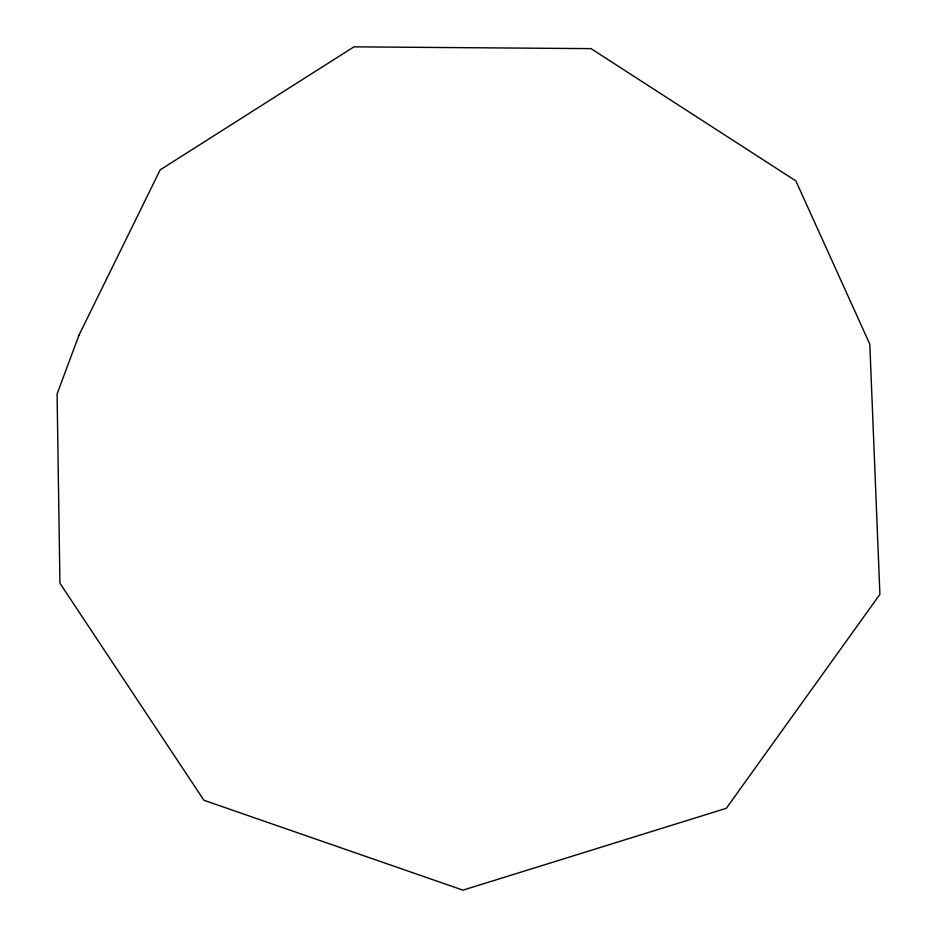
<?xml version="1.0" encoding="UTF-8"?>
<svg xmlns="http://www.w3.org/2000/svg" width="937" height="937" viewBox="0 0 937 937"><rect width="100%" height="100%" fill="white"/><g stroke="black" fill="none" stroke-linecap="round" stroke-linejoin="round"><path stroke-width="1.41" d="M79.036 335.048L57.087 393.962L59.933 583.224L203.926 800.28L462.972 890.15L726.316 808.303L879.913 594.351L869.794 344.125L795.853 180.9L591.036 48.63L353.963 46.85L160.18 169.866L79.036 335.048"/></g></svg>
